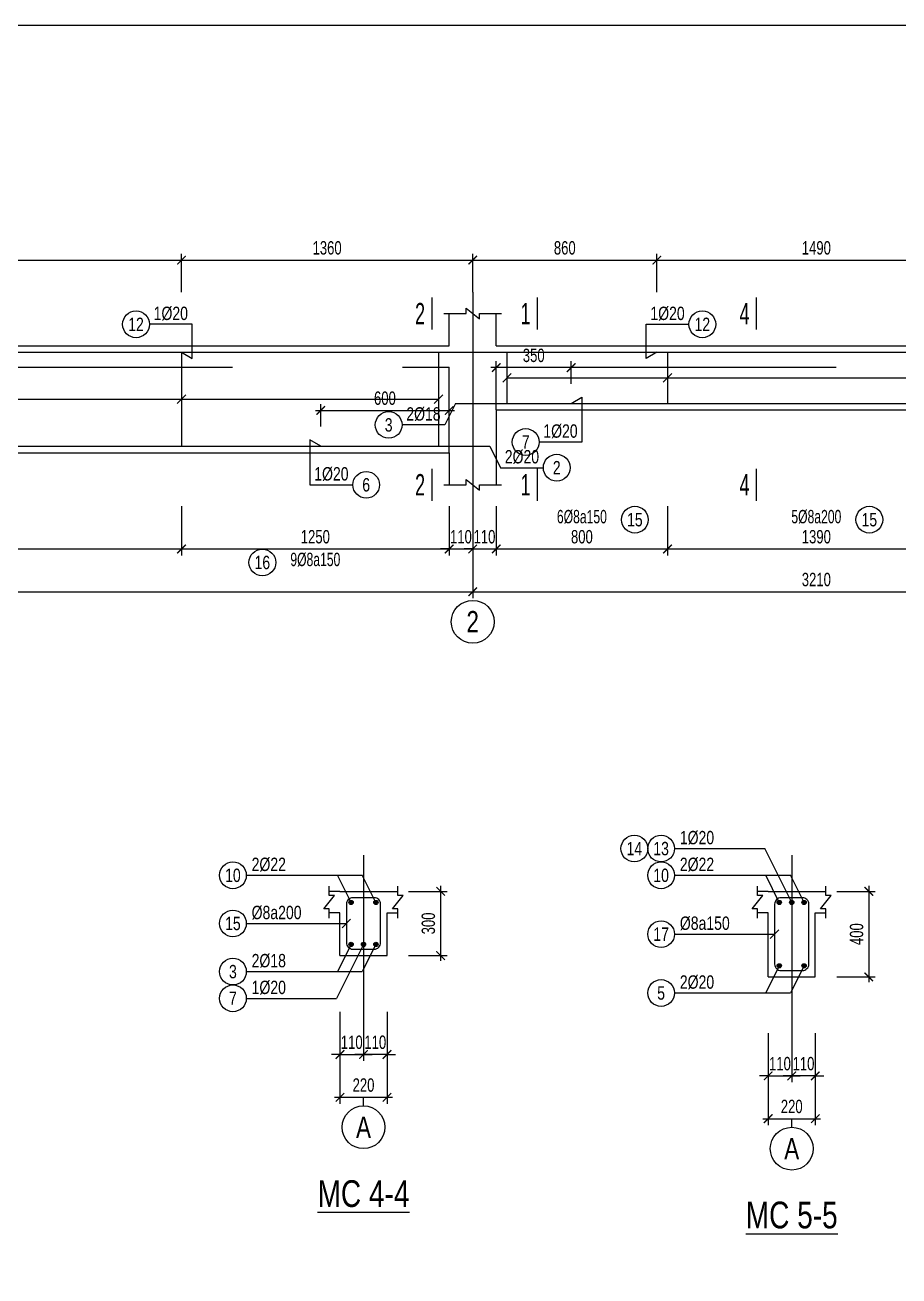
# Model space of a CAD drawing. Header units: inches. Extents: x 442278 to 842836, y -356313 to 59457.
# Drawn here: x 633286 to 637368, y -71901 to -66055 of the extents above; entities that cross this region are included whole.
import ezdxf
from ezdxf.enums import TextEntityAlignment as Align

# ---------------------------------------------------------------- set-up
doc = ezdxf.new("R2010")
doc.units = ezdxf.units.IN
doc.header["$LTSCALE"] = 250
doc.header["$MEASUREMENT"] = 0
doc.linetypes.add('CENTER', pattern=[50.8, 31.75, -6.35, 6.35, -6.35])
doc.linetypes.add('HIDDEN', pattern=[9.525, 6.35, -3.175])
for name, color, linetype in [('LA.BT', 7, 'Continuous'), ('LA.DIM', 251, 'Continuous'), ('LA.DUT', 251, 'HIDDEN'), ('LA.KHAC', 252, 'Continuous'), ('LA.MC', 6, 'Continuous'), ('LA.TC', 3, 'Continuous'), ('LA.TD', 30, 'Continuous'), ('LA.TEXT', 60, 'Continuous'), ('LA.TEXT.MC', 120, 'Continuous'), ('LA.TRUC', 251, 'CENTER'), ('XDIT-MANH', 252, 'Continuous')]:
    doc.layers.add(name, color=color, linetype=linetype)
doc.styles.add('S.BTEXT', font='arial.ttf', dxfattribs={"width": 0.75})
doc.styles.add('S.STEXT', font='arial.ttf', dxfattribs={"width": 0.7})
doc.dimstyles.new('S.DIM25', dxfattribs={"dimtxt": 62.5, "dimasz": 40, "dimexe": 30, "dimexo": 0, "dimgap": 25, "dimtad": 1, "dimdec": 0, "dimzin": 13, "dimdsep": 46, "dimtxsty": 'S.STEXT', "dimblk": 'ARCHTICK', "dimcen": 0, "dimdle": 25, "dimclrd": 251, "dimclre": 251, "dimclrt": 60, "dimadec": 0, "dimazin": 0, "dimtfac": 1, "dimtdec": 0, "dimtix": 1, "dimtmove": 2, "dimatfit": 3, "dimfxl": 1, "dimtolj": 1, "dimtzin": 13, "dimarcsym": 0})

# ---------------------------------------------------------------- blocks, each defined once
blk = doc.blocks.new('_ArchTick')
at = {"color": 0, "linetype": 'ByBlock', "const_width": 0.15}
blk.add_lwpolyline([(-0.5, -0.5), (0.5, 0.5)], dxfattribs=at)
blk = doc.blocks.new('*D496')
at = {"layer": 'DEFPOINTS', "color": 0, "transparency": 16777216}
for p in [(630177, -68303.9), (635377, -68303.9), (635377, -68703.9)]:
    blk.add_point(p, dxfattribs=at)
at = {"layer": 'LA.DIM', "color": 251, "lineweight": -2, "transparency": 16777216}
for p, q in [((630177, -68303.9), (630177, -68733.9)), ((635377, -68303.9), (635377, -68733.9)), ((630152, -68703.9), (635402, -68703.9))]:
    blk.add_line(p, q, dxfattribs=at)
at = {"layer": 'LA.DIM', "color": 251, "lineweight": -2, "transparency": 16777216, "xscale": 40, "yscale": 40, "zscale": 40, "rotation": 180}
blk.add_blockref('_ArchTick', (630177, -68703.9), dxfattribs=at)
at = {"layer": 'LA.DIM', "color": 251, "lineweight": -2, "transparency": 16777216, "xscale": 40, "yscale": 40, "zscale": 40}
blk.add_blockref('_ArchTick', (635377, -68703.9), dxfattribs=at)
at = {"layer": 'LA.DIM', "color": 60, "transparency": 16777216, "insert": (632777, -68647), "char_height": 62.5, "attachment_point": 5, "style": 'S.STEXT'}
blk.add_mtext('\\A1;5200', dxfattribs=at)
blk = doc.blocks.new('*D497')
at = {"layer": 'DEFPOINTS', "color": 0, "transparency": 16777216}
for p in [(635377, -68303.9), (638587, -68303.9), (638587, -68703.9)]:
    blk.add_point(p, dxfattribs=at)
at = {"layer": 'LA.DIM', "color": 251, "lineweight": -2, "transparency": 16777216}
for p, q in [((635377, -68303.9), (635377, -68733.9)), ((638587, -68303.9), (638587, -68733.9)), ((635352, -68703.9), (638612, -68703.9))]:
    blk.add_line(p, q, dxfattribs=at)
at = {"layer": 'LA.DIM', "color": 251, "lineweight": -2, "transparency": 16777216, "xscale": 40, "yscale": 40, "zscale": 40, "rotation": 180}
blk.add_blockref('_ArchTick', (635377, -68703.9), dxfattribs=at)
at = {"layer": 'LA.DIM', "color": 251, "lineweight": -2, "transparency": 16777216, "xscale": 40, "yscale": 40, "zscale": 40}
blk.add_blockref('_ArchTick', (638587, -68703.9), dxfattribs=at)
at = {"layer": 'LA.DIM', "color": 60, "transparency": 16777216, "insert": (636982, -68647), "char_height": 62.5, "attachment_point": 5, "style": 'S.STEXT'}
blk.add_mtext('\\A1;3210', dxfattribs=at)
blk = doc.blocks.new('*D502')
at = {"layer": 'DEFPOINTS', "color": 0, "transparency": 16777216}
for p in [(635267, -68303.9), (635377, -68303.9), (635377, -68503.9)]:
    blk.add_point(p, dxfattribs=at)
at = {"layer": 'LA.DIM', "color": 251, "lineweight": -2, "transparency": 16777216}
for p, q in [((635267, -68303.9), (635267, -68533.9)), ((635377, -68303.9), (635377, -68533.9)), ((635267, -68503.9), (635227, -68503.9)), ((635267, -68503.9), (635377, -68503.9)), ((635377, -68503.9), (635417, -68503.9))]:
    blk.add_line(p, q, dxfattribs=at)
at = {"layer": 'LA.DIM', "color": 251, "lineweight": -2, "transparency": 16777216, "xscale": 40, "yscale": 40, "zscale": 40}
blk.add_blockref('_ArchTick', (635267, -68503.9), dxfattribs=at)
at = {"layer": 'LA.DIM', "color": 251, "lineweight": -2, "transparency": 16777216, "xscale": 40, "yscale": 40, "zscale": 40, "rotation": 180}
blk.add_blockref('_ArchTick', (635377, -68503.9), dxfattribs=at)
at = {"layer": 'LA.DIM', "color": 60, "transparency": 16777216, "insert": (635322, -68447), "char_height": 62.5, "attachment_point": 5, "style": 'S.STEXT'}
blk.add_mtext('\\A1;110', dxfattribs=at)
blk = doc.blocks.new('*D503')
at = {"layer": 'DEFPOINTS', "color": 0, "transparency": 16777216}
for p in [(635377, -68303.9), (635487, -68303.9), (635487, -68503.9)]:
    blk.add_point(p, dxfattribs=at)
at = {"layer": 'LA.DIM', "color": 251, "lineweight": -2, "transparency": 16777216}
for p, q in [((635377, -68303.9), (635377, -68533.9)), ((635487, -68303.9), (635487, -68533.9)), ((635377, -68503.9), (635337, -68503.9)), ((635377, -68503.9), (635487, -68503.9)), ((635487, -68503.9), (635527, -68503.9))]:
    blk.add_line(p, q, dxfattribs=at)
at = {"layer": 'LA.DIM', "color": 251, "lineweight": -2, "transparency": 16777216, "xscale": 40, "yscale": 40, "zscale": 40}
blk.add_blockref('_ArchTick', (635377, -68503.9), dxfattribs=at)
at = {"layer": 'LA.DIM', "color": 251, "lineweight": -2, "transparency": 16777216, "xscale": 40, "yscale": 40, "zscale": 40, "rotation": 180}
blk.add_blockref('_ArchTick', (635487, -68503.9), dxfattribs=at)
at = {"layer": 'LA.DIM', "color": 60, "transparency": 16777216, "insert": (635432, -68447), "char_height": 62.5, "attachment_point": 5, "style": 'S.STEXT'}
blk.add_mtext('\\A1;110', dxfattribs=at)
blk = doc.blocks.new('*D511')
at = {"layer": 'DEFPOINTS', "color": 0, "transparency": 16777216}
for p in [(635267, -67856.4), (634667, -67931.4), (635267, -67931.4)]:
    blk.add_point(p, dxfattribs=at)
at = {"layer": 'LA.DIM', "color": 251, "lineweight": -2, "transparency": 16777216}
for p, q in [((634642, -67856.4), (635292, -67856.4)), ((634667, -67931.4), (634667, -67826.4)), ((635267, -67931.4), (635267, -67826.4))]:
    blk.add_line(p, q, dxfattribs=at)
at = {"layer": 'LA.DIM', "color": 251, "lineweight": -2, "transparency": 16777216, "xscale": 40, "yscale": 40, "zscale": 40, "rotation": 180}
blk.add_blockref('_ArchTick', (634667, -67856.4), dxfattribs=at)
at = {"layer": 'LA.DIM', "color": 251, "lineweight": -2, "transparency": 16777216, "xscale": 40, "yscale": 40, "zscale": 40}
blk.add_blockref('_ArchTick', (635267, -67856.4), dxfattribs=at)
at = {"layer": 'LA.DIM', "color": 60, "transparency": 16777216, "insert": (634967, -67799.5), "char_height": 62.5, "attachment_point": 5, "style": 'S.STEXT'}
blk.add_mtext('\\A1;600', dxfattribs=at)
blk = doc.blocks.new('*D512')
at = {"layer": 'DEFPOINTS', "color": 0, "transparency": 16777216}
for p in [(635487, -67656.4), (635487, -67731.4), (635837, -67731.4)]:
    blk.add_point(p, dxfattribs=at)
at = {"layer": 'LA.DIM', "color": 251, "lineweight": -2, "transparency": 16777216}
for p, q in [((635487, -67731.4), (635487, -67626.4)), ((635837, -67731.4), (635837, -67626.4)), ((635862, -67656.4), (635462, -67656.4))]:
    blk.add_line(p, q, dxfattribs=at)
at = {"layer": 'LA.DIM', "color": 251, "lineweight": -2, "transparency": 16777216, "xscale": 40, "yscale": 40, "zscale": 40, "rotation": 180}
blk.add_blockref('_ArchTick', (635487, -67656.4), dxfattribs=at)
at = {"layer": 'LA.DIM', "color": 251, "lineweight": -2, "transparency": 16777216, "xscale": 40, "yscale": 40, "zscale": 40}
blk.add_blockref('_ArchTick', (635837, -67656.4), dxfattribs=at)
at = {"layer": 'LA.DIM', "color": 60, "transparency": 16777216, "insert": (635662, -67599.5), "char_height": 62.5, "attachment_point": 5, "style": 'S.STEXT'}
blk.add_mtext('\\A1;350', dxfattribs=at)
blk = doc.blocks.new('*D520')
at = {"layer": 'DEFPOINTS', "color": 0, "transparency": 16777216}
for p in [(634017, -67153.9), (631537, -67303.9), (634017, -67303.9)]:
    blk.add_point(p, dxfattribs=at)
at = {"layer": 'LA.DIM', "color": 251, "lineweight": -2, "transparency": 16777216}
for p, q in [((631512, -67153.9), (634042, -67153.9)), ((631537, -67303.9), (631537, -67123.9)), ((634017, -67303.9), (634017, -67123.9))]:
    blk.add_line(p, q, dxfattribs=at)
at = {"layer": 'LA.DIM', "color": 251, "lineweight": -2, "transparency": 16777216, "xscale": 40, "yscale": 40, "zscale": 40, "rotation": 180}
blk.add_blockref('_ArchTick', (631537, -67153.9), dxfattribs=at)
at = {"layer": 'LA.DIM', "color": 251, "lineweight": -2, "transparency": 16777216, "xscale": 40, "yscale": 40, "zscale": 40}
blk.add_blockref('_ArchTick', (634017, -67153.9), dxfattribs=at)
at = {"layer": 'LA.DIM', "color": 60, "transparency": 16777216, "insert": (632777, -67097), "char_height": 62.5, "attachment_point": 5, "style": 'S.STEXT'}
blk.add_mtext('\\A1;2480', dxfattribs=at)
blk = doc.blocks.new('*D521')
at = {"layer": 'DEFPOINTS', "color": 0, "transparency": 16777216}
for p in [(635377, -67153.9), (634017, -67303.9), (635377, -67303.9)]:
    blk.add_point(p, dxfattribs=at)
at = {"layer": 'LA.DIM', "color": 251, "lineweight": -2, "transparency": 16777216}
for p, q in [((633992, -67153.9), (635402, -67153.9)), ((634017, -67303.9), (634017, -67123.9)), ((635377, -67303.9), (635377, -67123.9))]:
    blk.add_line(p, q, dxfattribs=at)
at = {"layer": 'LA.DIM', "color": 251, "lineweight": -2, "transparency": 16777216, "xscale": 40, "yscale": 40, "zscale": 40, "rotation": 180}
blk.add_blockref('_ArchTick', (634017, -67153.9), dxfattribs=at)
at = {"layer": 'LA.DIM', "color": 251, "lineweight": -2, "transparency": 16777216, "xscale": 40, "yscale": 40, "zscale": 40}
blk.add_blockref('_ArchTick', (635377, -67153.9), dxfattribs=at)
at = {"layer": 'LA.DIM', "color": 60, "transparency": 16777216, "insert": (634697, -67097), "char_height": 62.5, "attachment_point": 5, "style": 'S.STEXT'}
blk.add_mtext('\\A1;1360', dxfattribs=at)
blk = doc.blocks.new('*D522')
at = {"layer": 'DEFPOINTS', "color": 0, "transparency": 16777216}
for p in [(636237, -67153.9), (635377, -67303.9), (636237, -67303.9)]:
    blk.add_point(p, dxfattribs=at)
at = {"layer": 'LA.DIM', "color": 251, "lineweight": -2, "transparency": 16777216}
for p, q in [((635352, -67153.9), (636262, -67153.9)), ((635377, -67303.9), (635377, -67123.9)), ((636237, -67303.9), (636237, -67123.9))]:
    blk.add_line(p, q, dxfattribs=at)
at = {"layer": 'LA.DIM', "color": 251, "lineweight": -2, "transparency": 16777216, "xscale": 40, "yscale": 40, "zscale": 40, "rotation": 180}
blk.add_blockref('_ArchTick', (635377, -67153.9), dxfattribs=at)
at = {"layer": 'LA.DIM', "color": 251, "lineweight": -2, "transparency": 16777216, "xscale": 40, "yscale": 40, "zscale": 40}
blk.add_blockref('_ArchTick', (636237, -67153.9), dxfattribs=at)
at = {"layer": 'LA.DIM', "color": 60, "transparency": 16777216, "insert": (635807, -67097), "char_height": 62.5, "attachment_point": 5, "style": 'S.STEXT'}
blk.add_mtext('\\A1;860', dxfattribs=at)
blk = doc.blocks.new('*D523')
at = {"layer": 'DEFPOINTS', "color": 0, "transparency": 16777216}
for p in [(637727, -67153.9), (636237, -67303.9), (637727, -67303.9)]:
    blk.add_point(p, dxfattribs=at)
at = {"layer": 'LA.DIM', "color": 251, "lineweight": -2, "transparency": 16777216}
for p, q in [((636212, -67153.9), (637752, -67153.9)), ((636237, -67303.9), (636237, -67123.9)), ((637727, -67303.9), (637727, -67123.9))]:
    blk.add_line(p, q, dxfattribs=at)
at = {"layer": 'LA.DIM', "color": 251, "lineweight": -2, "transparency": 16777216, "xscale": 40, "yscale": 40, "zscale": 40, "rotation": 180}
blk.add_blockref('_ArchTick', (636237, -67153.9), dxfattribs=at)
at = {"layer": 'LA.DIM', "color": 251, "lineweight": -2, "transparency": 16777216, "xscale": 40, "yscale": 40, "zscale": 40}
blk.add_blockref('_ArchTick', (637727, -67153.9), dxfattribs=at)
at = {"layer": 'LA.DIM', "color": 60, "transparency": 16777216, "insert": (636982, -67097), "char_height": 62.5, "attachment_point": 5, "style": 'S.STEXT'}
blk.add_mtext('\\A1;1490', dxfattribs=at)
blk = doc.blocks.new('*D535')
at = {"layer": 'DEFPOINTS', "color": 0, "transparency": 16777216}
for p in [(631537, -68303.9), (634017, -68303.9), (634017, -68503.9)]:
    blk.add_point(p, dxfattribs=at)
at = {"layer": 'LA.DIM', "color": 251, "lineweight": -2, "transparency": 16777216}
for p, q in [((631537, -68303.9), (631537, -68533.9)), ((634017, -68303.9), (634017, -68533.9)), ((631512, -68503.9), (634042, -68503.9))]:
    blk.add_line(p, q, dxfattribs=at)
at = {"layer": 'LA.DIM', "color": 251, "lineweight": -2, "transparency": 16777216, "xscale": 40, "yscale": 40, "zscale": 40, "rotation": 180}
blk.add_blockref('_ArchTick', (631537, -68503.9), dxfattribs=at)
at = {"layer": 'LA.DIM', "color": 251, "lineweight": -2, "transparency": 16777216, "xscale": 40, "yscale": 40, "zscale": 40}
blk.add_blockref('_ArchTick', (634017, -68503.9), dxfattribs=at)
at = {"layer": 'LA.DIM', "color": 60, "transparency": 16777216, "insert": (632777, -68447), "char_height": 62.5, "attachment_point": 5, "style": 'S.STEXT'}
blk.add_mtext('\\A1;2480', dxfattribs=at)
blk = doc.blocks.new('*D536')
at = {"layer": 'DEFPOINTS', "color": 0, "transparency": 16777216}
for p in [(634017, -68303.9), (635267, -68303.9), (635267, -68503.9)]:
    blk.add_point(p, dxfattribs=at)
at = {"layer": 'LA.DIM', "color": 251, "lineweight": -2, "transparency": 16777216}
for p, q in [((634017, -68303.9), (634017, -68533.9)), ((635267, -68303.9), (635267, -68533.9)), ((633992, -68503.9), (635292, -68503.9))]:
    blk.add_line(p, q, dxfattribs=at)
at = {"layer": 'LA.DIM', "color": 251, "lineweight": -2, "transparency": 16777216, "xscale": 40, "yscale": 40, "zscale": 40, "rotation": 180}
blk.add_blockref('_ArchTick', (634017, -68503.9), dxfattribs=at)
at = {"layer": 'LA.DIM', "color": 251, "lineweight": -2, "transparency": 16777216, "xscale": 40, "yscale": 40, "zscale": 40}
blk.add_blockref('_ArchTick', (635267, -68503.9), dxfattribs=at)
at = {"layer": 'LA.DIM', "color": 60, "transparency": 16777216, "insert": (634642, -68447), "char_height": 62.5, "attachment_point": 5, "style": 'S.STEXT'}
blk.add_mtext('\\A1;1250', dxfattribs=at)
blk = doc.blocks.new('*D537')
at = {"layer": 'DEFPOINTS', "color": 0, "transparency": 16777216}
for p in [(635487, -68303.9), (636287, -68303.9), (636287, -68503.9)]:
    blk.add_point(p, dxfattribs=at)
at = {"layer": 'LA.DIM', "color": 251, "lineweight": -2, "transparency": 16777216}
for p, q in [((635487, -68303.9), (635487, -68533.9)), ((636287, -68303.9), (636287, -68533.9)), ((635462, -68503.9), (636312, -68503.9))]:
    blk.add_line(p, q, dxfattribs=at)
at = {"layer": 'LA.DIM', "color": 251, "lineweight": -2, "transparency": 16777216, "xscale": 40, "yscale": 40, "zscale": 40, "rotation": 180}
blk.add_blockref('_ArchTick', (635487, -68503.9), dxfattribs=at)
at = {"layer": 'LA.DIM', "color": 251, "lineweight": -2, "transparency": 16777216, "xscale": 40, "yscale": 40, "zscale": 40}
blk.add_blockref('_ArchTick', (636287, -68503.9), dxfattribs=at)
at = {"layer": 'LA.DIM', "color": 60, "transparency": 16777216, "insert": (635887, -68447), "char_height": 62.5, "attachment_point": 5, "style": 'S.STEXT'}
blk.add_mtext('\\A1;800', dxfattribs=at)
blk = doc.blocks.new('*D538')
at = {"layer": 'DEFPOINTS', "color": 0, "transparency": 16777216}
for p in [(636287, -68303.9), (637677, -68303.9), (637677, -68503.9)]:
    blk.add_point(p, dxfattribs=at)
at = {"layer": 'LA.DIM', "color": 251, "lineweight": -2, "transparency": 16777216}
for p, q in [((636287, -68303.9), (636287, -68533.9)), ((637677, -68303.9), (637677, -68533.9)), ((636262, -68503.9), (637702, -68503.9))]:
    blk.add_line(p, q, dxfattribs=at)
at = {"layer": 'LA.DIM', "color": 251, "lineweight": -2, "transparency": 16777216, "xscale": 40, "yscale": 40, "zscale": 40, "rotation": 180}
blk.add_blockref('_ArchTick', (636287, -68503.9), dxfattribs=at)
at = {"layer": 'LA.DIM', "color": 251, "lineweight": -2, "transparency": 16777216, "xscale": 40, "yscale": 40, "zscale": 40}
blk.add_blockref('_ArchTick', (637677, -68503.9), dxfattribs=at)
at = {"layer": 'LA.DIM', "color": 60, "transparency": 16777216, "insert": (636982, -68447), "char_height": 62.5, "attachment_point": 5, "style": 'S.STEXT'}
blk.add_mtext('\\A1;1390', dxfattribs=at)
blk = doc.blocks.new('*D559')
at = {"layer": 'DEFPOINTS', "color": 0, "transparency": 16777216}
for p in [(634757, -70666.4), (634867, -70666.4), (634867, -70866.4)]:
    blk.add_point(p, dxfattribs=at)
at = {"layer": 'LA.DIM', "color": 251, "lineweight": -2, "transparency": 16777216}
for p, q in [((634757, -70666.4), (634757, -70896.4)), ((634867, -70666.4), (634867, -70896.4)), ((634757, -70866.4), (634717, -70866.4)), ((634757, -70866.4), (634867, -70866.4)), ((634867, -70866.4), (634907, -70866.4))]:
    blk.add_line(p, q, dxfattribs=at)
at = {"layer": 'LA.DIM', "color": 251, "lineweight": -2, "transparency": 16777216, "xscale": 40, "yscale": 40, "zscale": 40}
blk.add_blockref('_ArchTick', (634757, -70866.4), dxfattribs=at)
at = {"layer": 'LA.DIM', "color": 251, "lineweight": -2, "transparency": 16777216, "xscale": 40, "yscale": 40, "zscale": 40, "rotation": 180}
blk.add_blockref('_ArchTick', (634867, -70866.4), dxfattribs=at)
at = {"layer": 'LA.DIM', "color": 60, "transparency": 16777216, "insert": (634812, -70809.5), "char_height": 62.5, "attachment_point": 5, "style": 'S.STEXT'}
blk.add_mtext('\\A1;110', dxfattribs=at)
blk = doc.blocks.new('*D560')
at = {"layer": 'DEFPOINTS', "color": 0, "transparency": 16777216}
for p in [(634867, -70666.4), (634977, -70666.4), (634867, -70866.4)]:
    blk.add_point(p, dxfattribs=at)
at = {"layer": 'LA.DIM', "color": 251, "lineweight": -2, "transparency": 16777216}
for p, q in [((634867, -70666.4), (634867, -70896.4)), ((634977, -70666.4), (634977, -70896.4)), ((634867, -70866.4), (634827, -70866.4)), ((634977, -70866.4), (634867, -70866.4)), ((634977, -70866.4), (635017, -70866.4))]:
    blk.add_line(p, q, dxfattribs=at)
at = {"layer": 'LA.DIM', "color": 251, "lineweight": -2, "transparency": 16777216, "xscale": 40, "yscale": 40, "zscale": 40}
blk.add_blockref('_ArchTick', (634867, -70866.4), dxfattribs=at)
at = {"layer": 'LA.DIM', "color": 251, "lineweight": -2, "transparency": 16777216, "xscale": 40, "yscale": 40, "zscale": 40, "rotation": 180}
blk.add_blockref('_ArchTick', (634977, -70866.4), dxfattribs=at)
at = {"layer": 'LA.DIM', "color": 60, "transparency": 16777216, "insert": (634922, -70809.5), "char_height": 62.5, "attachment_point": 5, "style": 'S.STEXT'}
blk.add_mtext('\\A1;110', dxfattribs=at)
blk = doc.blocks.new('*D561')
at = {"layer": 'DEFPOINTS', "color": 0, "transparency": 16777216}
for p in [(634757, -70666.4), (634977, -70666.4), (634977, -71066.4)]:
    blk.add_point(p, dxfattribs=at)
at = {"layer": 'LA.DIM', "color": 251, "lineweight": -2, "transparency": 16777216}
for p, q in [((634757, -70666.4), (634757, -71096.4)), ((634977, -70666.4), (634977, -71096.4)), ((634732, -71066.4), (635002, -71066.4))]:
    blk.add_line(p, q, dxfattribs=at)
at = {"layer": 'LA.DIM', "color": 251, "lineweight": -2, "transparency": 16777216, "xscale": 40, "yscale": 40, "zscale": 40, "rotation": 180}
blk.add_blockref('_ArchTick', (634757, -71066.4), dxfattribs=at)
at = {"layer": 'LA.DIM', "color": 251, "lineweight": -2, "transparency": 16777216, "xscale": 40, "yscale": 40, "zscale": 40}
blk.add_blockref('_ArchTick', (634977, -71066.4), dxfattribs=at)
at = {"layer": 'LA.DIM', "color": 60, "transparency": 16777216, "insert": (634867, -71009.5), "char_height": 62.5, "attachment_point": 5, "style": 'S.STEXT'}
blk.add_mtext('\\A1;220', dxfattribs=at)
blk = doc.blocks.new('*D562')
at = {"layer": 'DEFPOINTS', "color": 0, "transparency": 16777216}
for p in [(635077, -70103.9), (635077, -70403.9), (635227, -70403.9)]:
    blk.add_point(p, dxfattribs=at)
at = {"layer": 'LA.DIM', "color": 251, "lineweight": -2, "transparency": 16777216}
for p, q in [((635227, -70078.9), (635227, -70428.9)), ((635077, -70103.9), (635257, -70103.9)), ((635077, -70403.9), (635257, -70403.9))]:
    blk.add_line(p, q, dxfattribs=at)
at = {"layer": 'LA.DIM', "color": 251, "lineweight": -2, "transparency": 16777216, "xscale": 40, "yscale": 40, "zscale": 40}
for p, rotation in [((635227, -70103.9), 90), ((635227, -70403.9), 270)]:
    blk.add_blockref('_ArchTick', p, dxfattribs=dict(at, rotation=rotation))
at = {"layer": 'LA.DIM', "color": 60, "transparency": 16777216, "insert": (635170.1, -70253.9), "char_height": 62.5, "attachment_point": 5, "rotation": 90, "style": 'S.STEXT'}
blk.add_mtext('\\A1;300', dxfattribs=at)
blk = doc.blocks.new('BLOCK.TC')
at = {"layer": 'LA.TC'}
blk.add_hatch(color=256, dxfattribs=at).paths.add_polyline_path([(10, 0, 1), (-10, 0, 1)])
at = {"layer": 'LA.TD'}
blk.add_circle((0, 0), 10, dxfattribs=at)
blk = doc.blocks.new('*D563')
at = {"layer": 'DEFPOINTS', "color": 0, "transparency": 16777216}
for p in [(636757, -70766.4), (636867, -70766.4), (636867, -70966.4)]:
    blk.add_point(p, dxfattribs=at)
at = {"layer": 'LA.DIM', "color": 251, "lineweight": -2, "transparency": 16777216}
for p, q in [((636757, -70766.4), (636757, -70996.4)), ((636867, -70766.4), (636867, -70996.4)), ((636757, -70966.4), (636717, -70966.4)), ((636757, -70966.4), (636867, -70966.4)), ((636867, -70966.4), (636907, -70966.4))]:
    blk.add_line(p, q, dxfattribs=at)
at = {"layer": 'LA.DIM', "color": 251, "lineweight": -2, "transparency": 16777216, "xscale": 40, "yscale": 40, "zscale": 40}
blk.add_blockref('_ArchTick', (636757, -70966.4), dxfattribs=at)
at = {"layer": 'LA.DIM', "color": 251, "lineweight": -2, "transparency": 16777216, "xscale": 40, "yscale": 40, "zscale": 40, "rotation": 180}
blk.add_blockref('_ArchTick', (636867, -70966.4), dxfattribs=at)
at = {"layer": 'LA.DIM', "color": 60, "transparency": 16777216, "insert": (636812, -70909.5), "char_height": 62.5, "attachment_point": 5, "style": 'S.STEXT'}
blk.add_mtext('\\A1;110', dxfattribs=at)
blk = doc.blocks.new('*D564')
at = {"layer": 'DEFPOINTS', "color": 0, "transparency": 16777216}
for p in [(636867, -70766.4), (636977, -70766.4), (636867, -70966.4)]:
    blk.add_point(p, dxfattribs=at)
at = {"layer": 'LA.DIM', "color": 251, "lineweight": -2, "transparency": 16777216}
for p, q in [((636867, -70766.4), (636867, -70996.4)), ((636977, -70766.4), (636977, -70996.4)), ((636867, -70966.4), (636827, -70966.4)), ((636977, -70966.4), (636867, -70966.4)), ((636977, -70966.4), (637017, -70966.4))]:
    blk.add_line(p, q, dxfattribs=at)
at = {"layer": 'LA.DIM', "color": 251, "lineweight": -2, "transparency": 16777216, "xscale": 40, "yscale": 40, "zscale": 40}
blk.add_blockref('_ArchTick', (636867, -70966.4), dxfattribs=at)
at = {"layer": 'LA.DIM', "color": 251, "lineweight": -2, "transparency": 16777216, "xscale": 40, "yscale": 40, "zscale": 40, "rotation": 180}
blk.add_blockref('_ArchTick', (636977, -70966.4), dxfattribs=at)
at = {"layer": 'LA.DIM', "color": 60, "transparency": 16777216, "insert": (636922, -70909.5), "char_height": 62.5, "attachment_point": 5, "style": 'S.STEXT'}
blk.add_mtext('\\A1;110', dxfattribs=at)
blk = doc.blocks.new('*D565')
at = {"layer": 'DEFPOINTS', "color": 0, "transparency": 16777216}
for p in [(636757, -70766.4), (636977, -70766.4), (636977, -71166.4)]:
    blk.add_point(p, dxfattribs=at)
at = {"layer": 'LA.DIM', "color": 251, "lineweight": -2, "transparency": 16777216}
for p, q in [((636757, -70766.4), (636757, -71196.4)), ((636977, -70766.4), (636977, -71196.4)), ((636732, -71166.4), (637002, -71166.4))]:
    blk.add_line(p, q, dxfattribs=at)
at = {"layer": 'LA.DIM', "color": 251, "lineweight": -2, "transparency": 16777216, "xscale": 40, "yscale": 40, "zscale": 40, "rotation": 180}
blk.add_blockref('_ArchTick', (636757, -71166.4), dxfattribs=at)
at = {"layer": 'LA.DIM', "color": 251, "lineweight": -2, "transparency": 16777216, "xscale": 40, "yscale": 40, "zscale": 40}
blk.add_blockref('_ArchTick', (636977, -71166.4), dxfattribs=at)
at = {"layer": 'LA.DIM', "color": 60, "transparency": 16777216, "insert": (636867, -71109.5), "char_height": 62.5, "attachment_point": 5, "style": 'S.STEXT'}
blk.add_mtext('\\A1;220', dxfattribs=at)
blk = doc.blocks.new('*D566')
at = {"layer": 'DEFPOINTS', "color": 0, "transparency": 16777216}
for p in [(637077, -70103.9), (637077, -70503.9), (637227, -70503.9)]:
    blk.add_point(p, dxfattribs=at)
at = {"layer": 'LA.DIM', "color": 251, "lineweight": -2, "transparency": 16777216}
for p, q in [((637227, -70078.9), (637227, -70528.9)), ((637077, -70103.9), (637257, -70103.9)), ((637077, -70503.9), (637257, -70503.9))]:
    blk.add_line(p, q, dxfattribs=at)
at = {"layer": 'LA.DIM', "color": 251, "lineweight": -2, "transparency": 16777216, "xscale": 40, "yscale": 40, "zscale": 40}
for p, rotation in [((637227, -70103.9), 90), ((637227, -70503.9), 270)]:
    blk.add_blockref('_ArchTick', p, dxfattribs=dict(at, rotation=rotation))
at = {"layer": 'LA.DIM', "color": 60, "transparency": 16777216, "insert": (637170.1, -70303.9), "char_height": 62.5, "attachment_point": 5, "rotation": 90, "style": 'S.STEXT'}
blk.add_mtext('\\A1;400', dxfattribs=at)

msp = doc.modelspace()

# ---------------------------------------------------------------- linework, layer by layer
at = {"layer": 'LA.BT'}
for p, q in [((635266.99, -67553.94), (635266.99, -67403.94)), ((635486.99, -67553.94), (635486.99, -67403.94)), ((630286.99, -67553.94), (635266.99, -67553.94)), ((635486.99, -67553.94), (638476.99, -67553.94)), ((635486.99, -67853.94), (638476.99, -67853.94)), ((635486.99, -67853.94), (635486.99, -68203.94)), ((630286.99, -68053.94), (635266.99, -68053.94)), ((635266.99, -68053.94), (635266.99, -68203.94)), ((634756.99, -70103.94), (634706.99, -70103.94)), ((634756.99, -70103.94), (634976.99, -70103.94)), ((634976.99, -70103.94), (635026.99, -70103.94)), ((636756.99, -70103.94), (636706.99, -70103.94)), ((636756.99, -70103.94), (636976.99, -70103.94)), ((636976.99, -70103.94), (637026.99, -70103.94)), ((634756.99, -70203.94), (634706.99, -70203.94)), ((634756.99, -70403.94), (634756.99, -70203.94)), ((634976.99, -70403.94), (634976.99, -70203.94)), ((634976.99, -70203.94), (635026.99, -70203.94)), ((636756.99, -70203.94), (636706.99, -70203.94)), ((636756.99, -70503.94), (636756.99, -70203.94)), ((636976.99, -70503.94), (636976.99, -70203.94)), ((636976.99, -70203.94), (637026.99, -70203.94)), ((634756.99, -70403.94), (634976.99, -70403.94)), ((636756.99, -70503.94), (636976.99, -70503.94))]:
    msp.add_line(p, q, dxfattribs=at)
at = {"layer": 'LA.DUT'}
for p, q in [((630286.99, -67653.94), (635266.99, -67653.94)), ((635266.99, -68053.94), (635266.99, -67653.94)), ((635486.99, -67653.94), (638476.99, -67653.94)), ((635486.99, -67853.94), (635486.99, -67653.94))]:
    msp.add_line(p, q, dxfattribs=at)
at = {"layer": 'LA.KHAC'}
for p, q in [((634066.99, -67453.94), (633866.99, -67453.94)), ((634066.99, -67613.94), (634066.99, -67453.94)), ((636186.99, -67453.94), (636386.99, -67453.94)), ((636186.99, -67613.94), (636186.99, -67453.94)), ((635536.99, -67703.94), (638426.99, -67703.94)), ((630336.99, -67803.94), (635216.99, -67803.94)), ((635886.99, -67793.94), (635886.99, -68003.94)), ((635296.99, -67823.94), (635246.99, -67923.94)), ((635246.99, -67923.94), (635046.99, -67923.94)), ((634616.99, -67993.94), (634616.99, -68203.94)), ((635456.99, -68023.94), (635506.99, -68123.94)), ((635886.99, -68003.94), (635686.99, -68003.94)), ((635506.99, -68123.94), (635706.99, -68123.94)), ((634616.99, -68203.94), (634816.99, -68203.94)), ((636319.49, -69903.94), (636740.99, -69903.94)), ((636866.99, -70155.94), (636740.99, -69903.94)), ((634319.49, -70028.94), (634861.49, -70028.94)), ((634808.99, -70155.94), (634745.49, -70028.94)), ((634924.99, -70155.94), (634861.49, -70028.94)), ((636319.49, -70028.94), (636861.49, -70028.94)), ((636808.99, -70155.94), (636745.49, -70028.94)), ((636924.99, -70155.94), (636861.49, -70028.94)), ((634319.49, -70253.94), (634786.99, -70253.94)), ((636319.49, -70303.94), (636786.99, -70303.94)), ((634866.99, -70351.94), (634740.99, -70603.94)), ((634808.99, -70351.94), (634745.49, -70478.94)), ((634924.99, -70351.94), (634861.49, -70478.94)), ((634319.49, -70478.94), (634861.49, -70478.94)), ((636808.99, -70451.94), (636745.49, -70578.94)), ((636924.99, -70451.94), (636861.49, -70578.94)), ((634319.49, -70603.94), (634740.99, -70603.94)), ((636319.49, -70578.94), (636861.49, -70578.94)), ((634866.99, -71106.44), (634866.99, -71066.44)), ((636866.99, -71206.44), (636866.99, -71166.44))]:
    msp.add_line(p, q, dxfattribs=at)
at = {"layer": 'LA.KHAC', "color": 3}
for p, q in [((635516.99, -67723.94), (635556.99, -67683.94)), ((636266.99, -67723.94), (636306.99, -67683.94)), ((633996.99, -67823.94), (634036.99, -67783.94)), ((635196.99, -67823.94), (635236.99, -67783.94)), ((634766.99, -70273.94), (634806.99, -70233.94)), ((636766.99, -70323.94), (636806.99, -70283.94))]:
    msp.add_line(p, q, dxfattribs=at)
at = {"layer": 'LA.KHAC'}
for points in [[(635241.99, -67403.94), (635345.74, -67403.94), (635345.74, -67378.94), (635408.24, -67428.94), (635408.24, -67403.94), (635511.99, -67403.94)], [(635241.99, -68203.94), (635345.74, -68203.94), (635345.74, -68178.94), (635408.24, -68228.94), (635408.24, -68203.94), (635511.99, -68203.94)], [(634706.99, -70228.94), (634706.99, -70185.19), (634681.99, -70185.19), (634731.99, -70122.69), (634706.99, -70122.69), (634706.99, -70078.94)], [(635026.99, -70228.94), (635026.99, -70185.19), (635001.99, -70185.19), (635051.99, -70122.69), (635026.99, -70122.69), (635026.99, -70078.94)], [(636706.99, -70228.94), (636706.99, -70185.19), (636681.99, -70185.19), (636731.99, -70122.69), (636706.99, -70122.69), (636706.99, -70078.94)], [(637026.99, -70228.94), (637026.99, -70185.19), (637001.99, -70185.19), (637051.99, -70122.69), (637026.99, -70122.69), (637026.99, -70078.94)]]:
    msp.add_lwpolyline(points, dxfattribs=at)
for centre, radius in [((633804.49, -67453.94), 62.5), ((636449.49, -67453.94), 62.5), ((634984.49, -67923.94), 62.5), ((635624.49, -68003.94), 62.5), ((635769.49, -68123.94), 62.5), ((634879.49, -68203.94), 62.5), ((636134.49, -68366.94), 62.5), ((637229.49, -68366.94), 62.5), ((634394.49, -68566.94), 62.5), ((635376.99, -68843.94), 100), ((636131.99, -69903.94), 62.5), ((636256.99, -69903.94), 62.5), ((634256.99, -70028.94), 62.5), ((636256.99, -70028.94), 62.5), ((634256.99, -70253.94), 62.5), ((636256.99, -70303.94), 62.5), ((634256.99, -70478.94), 62.5), ((634256.99, -70603.94), 62.5), ((636256.99, -70578.94), 62.5), ((634866.99, -71206.44), 100), ((636866.99, -71306.44), 100)]:
    msp.add_circle(centre, radius, dxfattribs=at)
at = {"layer": 'LA.MC'}
for p, q in [((635187.82, -67478.94), (635187.82, -67328.94)), ((635680.32, -67478.94), (635680.32, -67328.94)), ((636702.82, -67478.94), (636702.82, -67328.94)), ((635187.82, -68278.94), (635187.82, -68128.94)), ((635680.32, -68278.94), (635680.32, -68128.94)), ((636702.82, -68278.94), (636702.82, -68128.94))]:
    msp.add_line(p, q, dxfattribs=at)
at = {"layer": 'LA.TC'}
for p, q in [((628926.99, -67583.94), (648006.99, -67583.94)), ((634016.99, -67583.94), (636236.99, -67583.94)), ((634016.99, -67583.94), (634066.99, -67613.94)), ((636236.99, -67583.94), (636186.99, -67613.94)), ((635836.99, -67823.94), (635886.99, -67793.94)), ((635296.99, -67823.94), (638666.99, -67823.94)), ((635836.99, -67823.94), (638126.99, -67823.94)), ((630096.99, -68023.94), (635456.99, -68023.94)), ((630886.99, -68023.94), (634666.99, -68023.94)), ((634666.99, -68023.94), (634616.99, -67993.94))]:
    msp.add_line(p, q, dxfattribs=at)
at = {"layer": 'LA.TD'}
for p, q in [((634016.99, -67583.94), (634016.99, -68023.94)), ((635216.99, -67583.94), (635216.99, -68023.94)), ((635536.99, -67583.94), (635536.99, -67823.94)), ((636286.99, -67583.94), (636286.99, -67823.94))]:
    msp.add_line(p, q, dxfattribs=at)
for points in [[(634786.99, -70163.94), (634786.99, -70343.94, 0.4142136), (634816.99, -70373.94), (634916.99, -70373.94, 0.4142136), (634946.99, -70343.94), (634946.99, -70163.94, 0.4142136), (634916.99, -70133.94), (634816.99, -70133.94, 0.4142136), (634786.99, -70163.94)], [(636786.99, -70163.94), (636786.99, -70443.94, 0.4142136), (636816.99, -70473.94), (636916.99, -70473.94, 0.4142136), (636946.99, -70443.94), (636946.99, -70163.94, 0.4142136), (636916.99, -70133.94), (636816.99, -70133.94, 0.4142136), (636786.99, -70163.94)]]:
    msp.add_lwpolyline(points, format="xyb", dxfattribs=at)
at = {"layer": 'LA.TRUC'}
for p, q in [((635376.99, -67303.94), (635376.99, -68303.94)), ((634866.99, -69935.19), (634866.99, -70666.44)), ((636866.99, -69935.19), (636866.99, -70766.44))]:
    msp.add_line(p, q, dxfattribs=at)
at = {"layer": 'XDIT-MANH'}
msp.add_lwpolyline([(623288.27, -66055.23), (653381.5, -66055.23), (653381.5, -84965.66), (623288.27, -84965.66)], close=True, dxfattribs=at)

# ---------------------------------------------------------------- block references
at = {"layer": 'LA.TC'}
for p in [(634808.99, -70155.94), (634924.99, -70155.94), (636808.99, -70155.94), (636866.99, -70155.94), (636924.99, -70155.94), (634808.99, -70351.94), (634866.99, -70351.94), (634924.99, -70351.94), (636808.99, -70451.94), (636924.99, -70451.94)]:
    msp.add_blockref('BLOCK.TC', p, dxfattribs=at)

# ---------------------------------------------------------------- texts
at = {"layer": 'LA.TEXT', "style": 'S.STEXT'}
for s, width, p in [('1%%c20', 0.75, (633966.99, -67433.94)), ('1%%c20', 0.75, (636286.99, -67433.94)), ('2%%c18', 0.75, (635146.99, -67903.94)), ('1%%c20', 0.75, (635786.99, -67983.94)), ('2%%c20', 0.75, (635606.99, -68103.94)), ('1%%c20', 0.75, (634716.99, -68183.94)), ('6%%c8a150', 0.65, (635886.99, -68383.94)), ('5%%c8a200', 0.65, (636981.99, -68383.94)), ('9%%c8a150', 0.65, (634641.99, -68583.94))]:
    msp.add_text(s, height=62.5, dxfattribs=dict(at, width=width)).set_placement(p, align=Align.CENTER)
at = {"layer": 'LA.TEXT', "style": 'S.STEXT', "width": 0.75}
for s, p in [('12', (633804.49, -67453.94)), ('12', (636449.49, -67453.94)), ('3', (634984.49, -67923.94)), ('7', (635624.49, -68003.94)), ('2', (635769.49, -68123.94)), ('6', (634879.49, -68203.94)), ('15', (636134.49, -68366.94)), ('15', (637229.49, -68366.94)), ('16', (634394.49, -68566.94)), ('14', (636131.99, -69903.94)), ('13', (636256.99, -69903.94)), ('10', (634256.99, -70028.94)), ('10', (636256.99, -70028.94)), ('15', (634256.99, -70253.94)), ('17', (636256.99, -70303.94)), ('3', (634256.99, -70478.94)), ('5', (636256.99, -70578.94)), ('7', (634256.99, -70603.94))]:
    msp.add_text(s, height=62.5, dxfattribs=at).set_placement(p, align=Align.MIDDLE_CENTER)
at = {"layer": 'LA.TEXT', "color": 4, "style": 'S.BTEXT', "width": 0.75}
for s, p in [('2', (635376.99, -68843.94)), ('A', (634866.99, -71206.44)), ('A', (636866.99, -71306.44))]:
    msp.add_text(s, height=100, dxfattribs=at).set_placement(p, align=Align.MIDDLE_CENTER)
at = {"layer": 'LA.TEXT', "style": 'S.STEXT', "width": 0.75}
for s, p in [('1%%c20', (636344.49, -69883.94)), ('2%%c22', (634344.49, -70008.94)), ('2%%c22', (636344.49, -70008.94)), ('%%c8a200', (634344.49, -70233.94)), ('%%c8a150', (636344.49, -70283.94)), ('2%%c18', (634344.49, -70458.94)), ('2%%c20', (636344.49, -70558.94)), ('1%%c20', (634344.49, -70583.94))]:
    msp.add_text(s, height=62.5, dxfattribs=at).set_placement(p)
at = {"layer": 'LA.TEXT.MC', "style": 'S.BTEXT', "width": 0.6}
for s, p in [('2', (635154.49, -67453.94)), ('1', (635646.99, -67453.94)), ('4', (636669.49, -67453.94)), ('2', (635154.49, -68253.94)), ('1', (635646.99, -68253.94)), ('4', (636669.49, -68253.94))]:
    msp.add_text(s, height=100, dxfattribs=at).set_placement(p, align=Align.RIGHT)
at = {"layer": 'LA.TEXT.MC', "color": 4, "style": 'S.STEXT', "width": 0.75}
for s, p in [('%%uMC 4-4', (634866.99, -71578.94)), ('%%uMC 5-5', (636866.99, -71678.94))]:
    msp.add_text(s, height=125, dxfattribs=at).set_placement(p, align=Align.CENTER)

# ---------------------------------------------------------------- dimensions: what is measured, and where the dimension line sits
at = {"layer": 'LA.DIM'}
for base, p1, p2, picture, middle in [((634016.99, -67153.94), (631536.99, -67303.94), (634016.99, -67303.94), '*D520', (632776.99, -67097.03)), ((635376.99, -67153.94), (634016.99, -67303.94), (635376.99, -67303.94), '*D521', (634696.99, -67097.01)), ((636236.99, -67153.94), (635376.99, -67303.94), (636236.99, -67303.94), '*D522', (635806.99, -67097.03)), ((637726.99, -67153.94), (636236.99, -67303.94), (637726.99, -67303.94), '*D523', (636981.99, -67097.03)), ((635486.99, -67656.44), (635836.99, -67731.44), (635486.99, -67731.44), '*D512', (635661.99, -67599.51)), ((635266.99, -67856.44), (634666.99, -67931.44), (635266.99, -67931.44), '*D511', (634966.99, -67799.53)), ((635376.99, -68703.94), (630176.99, -68303.94), (635376.99, -68303.94), '*D496', (632776.99, -68647.03)), ((634016.99, -68503.94), (631536.99, -68303.94), (634016.99, -68303.94), '*D535', (632776.99, -68447.03)), ((635266.99, -68503.94), (634016.99, -68303.94), (635266.99, -68303.94), '*D536', (634641.99, -68447.03)), ((635376.99, -68503.94), (635266.99, -68303.94), (635376.99, -68303.94), '*D502', (635321.99, -68447.03)), ((635486.99, -68503.94), (635376.99, -68303.94), (635486.99, -68303.94), '*D503', (635431.99, -68447.03)), ((638586.99, -68703.94), (635376.99, -68303.94), (638586.99, -68303.94), '*D497', (636981.99, -68647.01)), ((636286.99, -68503.94), (635486.99, -68303.94), (636286.99, -68303.94), '*D537', (635886.99, -68447.03)), ((637676.99, -68503.94), (636286.99, -68303.94), (637676.99, -68303.94), '*D538', (636981.99, -68447.01)), ((634866.99, -70866.44), (634756.99, -70666.44), (634866.99, -70666.44), '*D559', (634811.99, -70809.53)), ((634976.99, -71066.44), (634756.99, -70666.44), (634976.99, -70666.44), '*D561', (634866.99, -71009.53)), ((634866.99, -70866.44), (634976.99, -70666.44), (634866.99, -70666.44), '*D560', (634921.99, -70809.53)), ((636866.99, -70966.44), (636756.99, -70766.44), (636866.99, -70766.44), '*D563', (636811.99, -70909.53)), ((636976.99, -71166.44), (636756.99, -70766.44), (636976.99, -70766.44), '*D565', (636866.99, -71109.53)), ((636866.99, -70966.44), (636976.99, -70766.44), (636866.99, -70766.44), '*D564', (636921.99, -70909.53))]:
    dim = msp.add_linear_dim(base=base, p1=p1, p2=p2, dimstyle='S.DIM25', dxfattribs=at)
    dim.commit()
    dim.dimension.update_dxf_attribs({"geometry": picture, "text_midpoint": middle})
for base, p1, p2, picture, middle in [((635226.99, -70403.94), (635076.99, -70103.94), (635076.99, -70403.94), '*D562', (635170.06, -70253.94)), ((637226.99, -70503.94), (637076.99, -70103.94), (637076.99, -70503.94), '*D566', (637170.08, -70303.94))]:
    dim = msp.add_linear_dim(base=base, p1=p1, p2=p2, angle=90, dimstyle='S.DIM25', dxfattribs=at)
    dim.commit()
    dim.dimension.update_dxf_attribs({"geometry": picture, "text_midpoint": middle})

doc.saveas('drawing.dxf')
